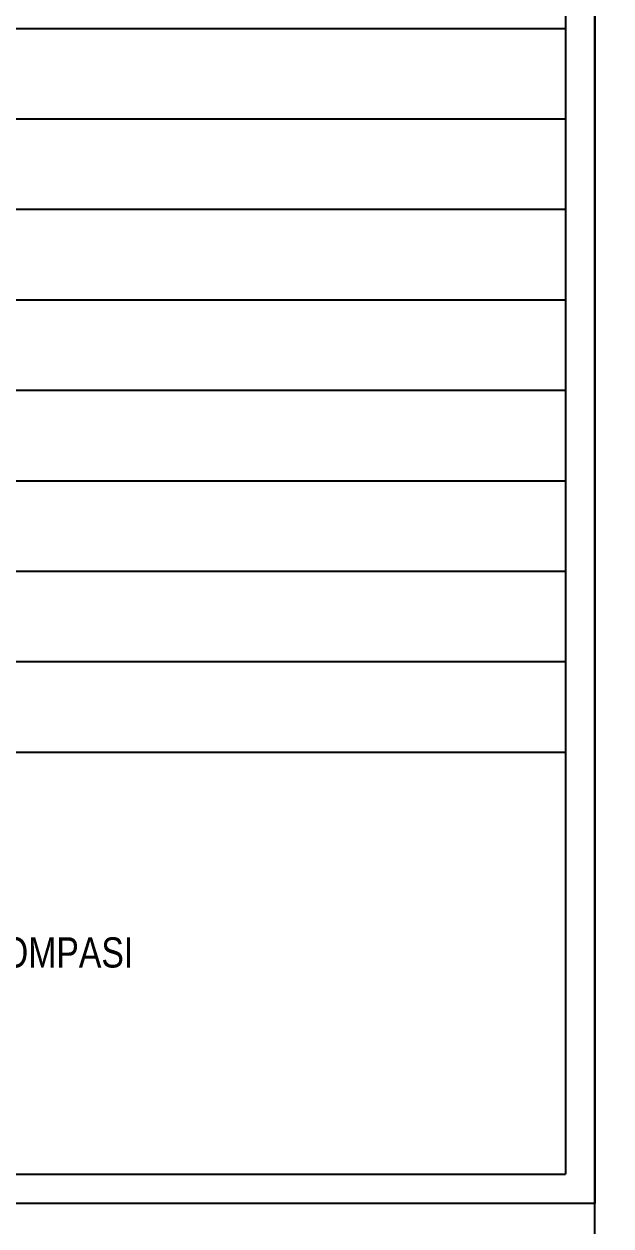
# Model space of a CAD drawing. Header units: centimetres. Extents: x -13133 to 30552, y -2 to 4552.
# Drawn here: x 26224 to 26378.6, y 1158.4 to 1475.4 of the extents above; entities that cross this region are included whole.
import ezdxf

# ---------------------------------------------------------------- set-up
doc = ezdxf.new("R2010")
doc.units = ezdxf.units.CM
for name, color, linetype in [('MEP-T-ÇAP', 41, 'CONTINUOUS'), ('MTY-CİHAZ', 135, 'CONTINUOUS'), ('ROTAS-VANA', 1, 'CONTINUOUS')]:
    doc.layers.add(name, color=color, linetype=linetype)
doc.layers.add('Renkli Tarama', color=7, linetype='CONTINUOUS', lineweight=0)
doc.styles.add('ÇAP', font='arial.ttf')

# ---------------------------------------------------------------- blocks, each defined once
blk = doc.blocks.new('SIHHİ DETAYLAR')
at = {"layer": 'MTY-CİHAZ'}
for p, q in [((776.63, 1492.28), (776.63, 983.36)), ((416.6, 1174.21), (776.63, 1174.21)), ((416.6, 1150.35), (776.63, 1150.35)), ((416.6, 1126.5), (776.63, 1126.5)), ((416.6, 1102.64), (776.63, 1102.64)), ((416.6, 1078.79), (776.63, 1078.79)), ((416.6, 1054.93), (776.63, 1054.93)), ((416.6, 1031.08), (776.63, 1031.08)), ((416.6, 1007.22), (776.63, 1007.22)), ((416.6, 983.36), (776.63, 983.36)), ((416.6, 983.36), (776.63, 983.36)), ((776.63, 983.36), (776.63, 872.04)), ((416.6, 872.04), (776.63, 872.04)), ((416.6, 872.04), (776.63, 872.04))]:
    blk.add_line(p, q, dxfattribs=at)
for points in [[(408.88, 1500), (784.35, 1500), (784.35, 864.32), (408.88, 864.32)], [(784.35, 1500), (1998.61, 1500), (1998.61, 0), (784.35, 0)]]:
    blk.add_lwpolyline(points, close=True, dxfattribs=at)
at = {"layer": 'MEP-T-ÇAP', "style": 'ÇAP', "width": 0.8}
blk.add_text('PİSSU ÇUKURU VE PİSSU POMPASI', height=7.9518, dxfattribs=at).set_placement((509.19, 926.57))
blk = doc.blocks.new('MTY-SIHHİ DETAYLAR')
at = {"layer": 'Renkli Tarama'}
blk.add_blockref('SIHHİ DETAYLAR', (257713.28, -444848.48), dxfattribs=at)

msp = doc.modelspace()

# ---------------------------------------------------------------- block references
at = {"layer": 'ROTAS-VANA'}
msp.add_blockref('MTY-SIHHİ DETAYLAR', (-232123.28, 445148.48), dxfattribs=at)

doc.saveas('drawing.dxf')
